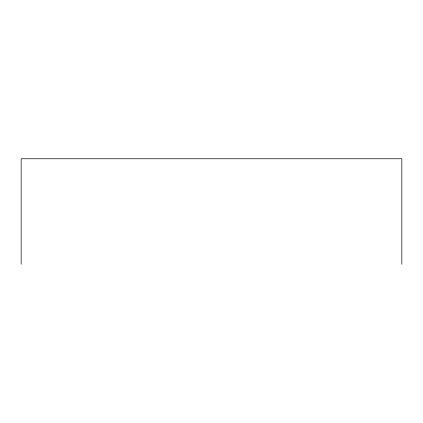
<?xml version="1.0" encoding="UTF-8"?>
<svg xmlns="http://www.w3.org/2000/svg" width="423" height="423" viewBox="0 0 423 423"><rect width="100%" height="100%" fill="white"/><g stroke="black" fill="none" stroke-linecap="round" stroke-linejoin="round"><path stroke-width="0.63" d="M401.85 264.238L401.85 158.762L21.15 158.762L21.15 264.238"/></g></svg>
